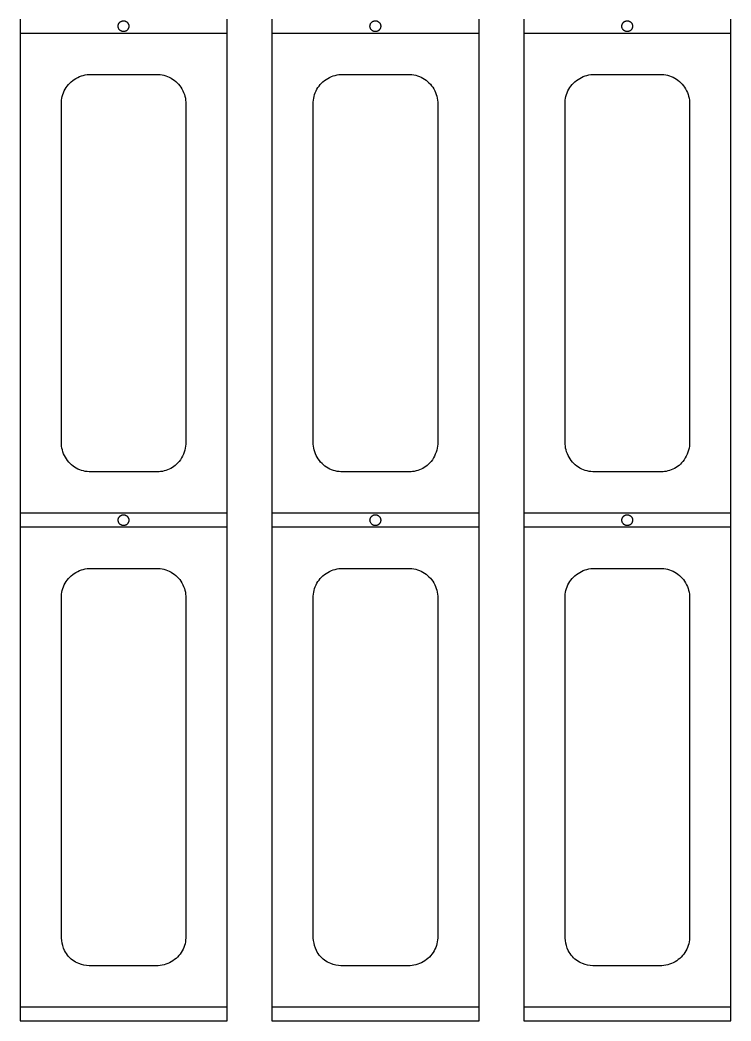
# Model space of a CAD drawing. Extents: x -75 to 75, y -42 to 42.
# Drawn here: x -28.85 to -3.12, y -41.28 to -5.06 of the extents above; entities that cross this region are included whole.
import ezdxf

# ---------------------------------------------------------------- set-up
doc = ezdxf.new("R2010")
doc.units = 0
doc.header["$MEASUREMENT"] = 0
doc.layers.get('0').update_dxf_attribs({"linetype": 'CONTINUOUS'})

msp = doc.modelspace()

# ---------------------------------------------------------------- linework, layer by layer
for p, q in [((-28.849, -5.032), (-28.849, -5.532)), ((-21.349, -5.532), (-21.349, -5.032)), ((-19.734, -5.032), (-19.734, -5.532)), ((-12.234, -5.532), (-12.234, -5.032)), ((-10.619, -5.032), (-10.619, -5.532)), ((-3.119, -5.532), (-3.119, -5.032)), ((-25.298, -5.276), (-25.297, -5.264)), ((-25.298, -5.289), (-25.298, -5.276)), ((-25.297, -5.302), (-25.298, -5.289)), ((-25.297, -5.264), (-25.295, -5.251)), ((-25.296, -5.315), (-25.297, -5.302)), ((-25.294, -5.327), (-25.296, -5.315)), ((-25.295, -5.251), (-25.292, -5.238)), ((-25.29, -5.34), (-25.294, -5.327)), ((-25.292, -5.238), (-25.289, -5.226)), ((-25.283, -5.36), (-25.29, -5.34)), ((-25.289, -5.226), (-25.285, -5.214)), ((-25.285, -5.214), (-25.279, -5.202)), ((-25.273, -5.38), (-25.283, -5.36)), ((-25.279, -5.202), (-25.274, -5.191)), ((-25.274, -5.191), (-25.267, -5.18)), ((-25.267, -5.391), (-25.273, -5.38)), ((-25.267, -5.18), (-25.26, -5.169)), ((-25.26, -5.402), (-25.267, -5.391)), ((-25.26, -5.169), (-25.252, -5.159)), ((-25.252, -5.412), (-25.26, -5.402)), ((-25.252, -5.159), (-25.243, -5.15)), ((-25.243, -5.421), (-25.252, -5.412)), ((-25.243, -5.15), (-25.234, -5.141)), ((-25.234, -5.43), (-25.243, -5.421)), ((-25.234, -5.141), (-25.224, -5.133)), ((-25.224, -5.438), (-25.234, -5.43)), ((-25.224, -5.133), (-25.214, -5.125)), ((-25.214, -5.125), (-25.203, -5.118)), ((-25.203, -5.118), (-25.192, -5.112)), ((-25.192, -5.112), (-25.18, -5.107)), ((-25.18, -5.107), (-25.168, -5.102)), ((-25.168, -5.102), (-25.156, -5.098)), ((-25.156, -5.098), (-25.144, -5.095)), ((-25.144, -5.095), (-25.131, -5.093)), ((-25.131, -5.093), (-25.118, -5.091)), ((-25.118, -5.091), (-25.106, -5.091)), ((-25.106, -5.091), (-25.093, -5.091)), ((-25.093, -5.091), (-25.08, -5.092)), ((-25.08, -5.092), (-25.067, -5.094)), ((-25.067, -5.094), (-25.055, -5.097)), ((-25.055, -5.097), (-25.043, -5.101)), ((-25.043, -5.101), (-25.031, -5.105)), ((-25.031, -5.105), (-25.019, -5.11)), ((-25.019, -5.11), (-25.008, -5.116)), ((-25.008, -5.116), (-24.997, -5.123)), ((-24.997, -5.123), (-24.986, -5.13)), ((-24.986, -5.13), (-24.976, -5.138)), ((-24.976, -5.432), (-24.986, -5.44)), ((-24.976, -5.138), (-24.967, -5.147)), ((-24.967, -5.423), (-24.976, -5.432)), ((-24.967, -5.147), (-24.958, -5.156)), ((-24.958, -5.414), (-24.967, -5.423)), ((-24.958, -5.156), (-24.95, -5.166)), ((-24.95, -5.404), (-24.958, -5.414)), ((-24.95, -5.166), (-24.942, -5.176)), ((-24.942, -5.394), (-24.95, -5.404)), ((-24.942, -5.176), (-24.936, -5.187)), ((-24.935, -5.383), (-24.942, -5.394)), ((-24.936, -5.187), (-24.93, -5.199)), ((-24.929, -5.372), (-24.935, -5.383)), ((-24.93, -5.199), (-24.924, -5.21)), ((-24.924, -5.36), (-24.929, -5.372)), ((-24.924, -5.21), (-24.92, -5.222)), ((-24.919, -5.348), (-24.924, -5.36)), ((-24.92, -5.222), (-24.916, -5.234)), ((-24.916, -5.336), (-24.919, -5.348)), ((-24.916, -5.234), (-24.913, -5.247)), ((-24.913, -5.323), (-24.916, -5.336)), ((-24.913, -5.247), (-24.911, -5.259)), ((-24.911, -5.311), (-24.913, -5.323)), ((-24.911, -5.259), (-24.91, -5.272)), ((-24.91, -5.298), (-24.911, -5.311)), ((-24.91, -5.272), (-24.909, -5.285)), ((-24.909, -5.285), (-24.91, -5.298)), ((-16.183, -5.276), (-16.182, -5.264)), ((-16.183, -5.289), (-16.183, -5.276)), ((-16.183, -5.302), (-16.183, -5.289)), ((-16.181, -5.315), (-16.183, -5.302)), ((-16.182, -5.264), (-16.18, -5.251)), ((-16.179, -5.327), (-16.181, -5.315)), ((-16.18, -5.251), (-16.177, -5.238)), ((-16.176, -5.34), (-16.179, -5.327)), ((-16.177, -5.238), (-16.174, -5.226)), ((-16.168, -5.36), (-16.176, -5.34)), ((-16.174, -5.226), (-16.17, -5.214)), ((-16.17, -5.214), (-16.165, -5.202)), ((-16.159, -5.38), (-16.168, -5.36)), ((-16.165, -5.202), (-16.159, -5.191)), ((-16.159, -5.191), (-16.152, -5.18)), ((-16.152, -5.391), (-16.159, -5.38)), ((-16.152, -5.18), (-16.145, -5.169)), ((-16.145, -5.402), (-16.152, -5.391)), ((-16.145, -5.169), (-16.137, -5.159)), ((-16.137, -5.412), (-16.145, -5.402)), ((-16.137, -5.159), (-16.128, -5.15)), ((-16.128, -5.421), (-16.137, -5.412)), ((-16.128, -5.15), (-16.119, -5.141)), ((-16.119, -5.43), (-16.128, -5.421)), ((-16.119, -5.141), (-16.109, -5.133)), ((-16.109, -5.438), (-16.119, -5.43)), ((-16.109, -5.133), (-16.099, -5.125)), ((-16.099, -5.125), (-16.088, -5.118)), ((-16.088, -5.118), (-16.077, -5.112)), ((-16.077, -5.112), (-16.065, -5.107)), ((-16.065, -5.107), (-16.054, -5.102)), ((-16.054, -5.102), (-16.041, -5.098)), ((-16.041, -5.098), (-16.029, -5.095)), ((-16.029, -5.095), (-16.016, -5.093)), ((-16.016, -5.093), (-16.004, -5.091)), ((-16.004, -5.091), (-15.991, -5.091)), ((-15.991, -5.091), (-15.978, -5.091)), ((-15.978, -5.091), (-15.965, -5.092)), ((-15.965, -5.092), (-15.953, -5.094)), ((-15.953, -5.094), (-15.94, -5.097)), ((-15.94, -5.097), (-15.928, -5.101)), ((-15.928, -5.101), (-15.916, -5.105)), ((-15.916, -5.105), (-15.904, -5.11)), ((-15.904, -5.11), (-15.893, -5.116)), ((-15.893, -5.116), (-15.882, -5.123)), ((-15.882, -5.123), (-15.871, -5.13)), ((-15.871, -5.13), (-15.861, -5.138)), ((-15.861, -5.432), (-15.871, -5.44)), ((-15.861, -5.138), (-15.852, -5.147)), ((-15.852, -5.423), (-15.861, -5.432)), ((-15.852, -5.147), (-15.843, -5.156)), ((-15.843, -5.414), (-15.852, -5.423)), ((-15.843, -5.156), (-15.835, -5.166)), ((-15.835, -5.404), (-15.843, -5.414)), ((-15.835, -5.166), (-15.828, -5.176)), ((-15.827, -5.394), (-15.835, -5.404)), ((-15.828, -5.176), (-15.821, -5.187)), ((-15.82, -5.383), (-15.827, -5.394)), ((-15.821, -5.187), (-15.815, -5.199)), ((-15.814, -5.372), (-15.82, -5.383)), ((-15.815, -5.199), (-15.809, -5.21)), ((-15.809, -5.36), (-15.814, -5.372)), ((-15.809, -5.21), (-15.805, -5.222)), ((-15.805, -5.348), (-15.809, -5.36)), ((-15.805, -5.222), (-15.801, -5.234)), ((-15.801, -5.336), (-15.805, -5.348)), ((-15.801, -5.234), (-15.798, -5.247)), ((-15.798, -5.323), (-15.801, -5.336)), ((-15.798, -5.247), (-15.796, -5.259)), ((-15.796, -5.311), (-15.798, -5.323)), ((-15.796, -5.259), (-15.795, -5.272)), ((-15.795, -5.298), (-15.796, -5.311)), ((-15.795, -5.272), (-15.794, -5.285)), ((-15.794, -5.285), (-15.795, -5.298)), ((-7.068, -5.276), (-7.067, -5.264)), ((-7.068, -5.289), (-7.068, -5.276)), ((-7.068, -5.302), (-7.068, -5.289)), ((-7.066, -5.315), (-7.068, -5.302)), ((-7.067, -5.264), (-7.065, -5.251)), ((-7.064, -5.327), (-7.066, -5.315)), ((-7.065, -5.251), (-7.063, -5.238)), ((-7.061, -5.34), (-7.064, -5.327)), ((-7.063, -5.238), (-7.059, -5.226)), ((-7.053, -5.36), (-7.061, -5.34)), ((-7.059, -5.226), (-7.055, -5.214)), ((-7.055, -5.214), (-7.05, -5.202)), ((-7.044, -5.38), (-7.053, -5.36)), ((-7.05, -5.202), (-7.044, -5.191)), ((-7.044, -5.191), (-7.037, -5.18)), ((-7.037, -5.391), (-7.044, -5.38)), ((-7.037, -5.18), (-7.03, -5.169)), ((-7.03, -5.402), (-7.037, -5.391)), ((-7.03, -5.169), (-7.022, -5.159)), ((-7.022, -5.412), (-7.03, -5.402)), ((-7.022, -5.159), (-7.013, -5.15)), ((-7.013, -5.421), (-7.022, -5.412)), ((-7.013, -5.15), (-7.004, -5.141)), ((-7.004, -5.43), (-7.013, -5.421)), ((-7.004, -5.141), (-6.994, -5.133)), ((-6.994, -5.438), (-7.004, -5.43)), ((-6.994, -5.133), (-6.984, -5.125)), ((-6.984, -5.125), (-6.973, -5.118)), ((-6.973, -5.118), (-6.962, -5.112)), ((-6.962, -5.112), (-6.951, -5.107)), ((-6.951, -5.107), (-6.939, -5.102)), ((-6.939, -5.102), (-6.926, -5.098)), ((-6.926, -5.098), (-6.914, -5.095)), ((-6.914, -5.095), (-6.901, -5.093)), ((-6.901, -5.093), (-6.889, -5.091)), ((-6.889, -5.091), (-6.876, -5.091)), ((-6.876, -5.091), (-6.863, -5.091)), ((-6.863, -5.091), (-6.85, -5.092)), ((-6.85, -5.092), (-6.838, -5.094)), ((-6.838, -5.094), (-6.825, -5.097)), ((-6.825, -5.097), (-6.813, -5.101)), ((-6.813, -5.101), (-6.801, -5.105)), ((-6.801, -5.105), (-6.789, -5.11)), ((-6.789, -5.11), (-6.778, -5.116)), ((-6.778, -5.116), (-6.767, -5.123)), ((-6.767, -5.123), (-6.757, -5.13)), ((-6.757, -5.13), (-6.747, -5.138)), ((-6.746, -5.432), (-6.756, -5.44)), ((-6.747, -5.138), (-6.737, -5.147)), ((-6.737, -5.423), (-6.746, -5.432)), ((-6.737, -5.147), (-6.728, -5.156)), ((-6.728, -5.414), (-6.737, -5.423)), ((-6.728, -5.156), (-6.72, -5.166)), ((-6.72, -5.404), (-6.728, -5.414)), ((-6.72, -5.166), (-6.713, -5.176)), ((-6.712, -5.394), (-6.72, -5.404)), ((-6.713, -5.176), (-6.706, -5.187)), ((-6.706, -5.383), (-6.712, -5.394)), ((-6.706, -5.187), (-6.7, -5.199)), ((-6.7, -5.372), (-6.706, -5.383)), ((-6.7, -5.199), (-6.694, -5.21)), ((-6.694, -5.36), (-6.7, -5.372)), ((-6.694, -5.21), (-6.69, -5.222)), ((-6.69, -5.348), (-6.694, -5.36)), ((-6.69, -5.222), (-6.686, -5.234)), ((-6.686, -5.336), (-6.69, -5.348)), ((-6.686, -5.234), (-6.683, -5.247)), ((-6.683, -5.323), (-6.686, -5.336)), ((-6.683, -5.247), (-6.681, -5.259)), ((-6.681, -5.311), (-6.683, -5.323)), ((-6.681, -5.259), (-6.68, -5.272)), ((-6.68, -5.298), (-6.681, -5.311)), ((-6.68, -5.272), (-6.679, -5.285)), ((-6.679, -5.285), (-6.68, -5.298)), ((-28.849, -5.532), (-28.849, -22.907)), ((-28.849, -5.532), (-21.349, -5.532)), ((-25.214, -5.446), (-25.224, -5.438)), ((-25.203, -5.453), (-25.214, -5.446)), ((-25.192, -5.459), (-25.203, -5.453)), ((-25.18, -5.464), (-25.192, -5.459)), ((-25.168, -5.469), (-25.18, -5.464)), ((-25.156, -5.473), (-25.168, -5.469)), ((-25.143, -5.476), (-25.156, -5.473)), ((-25.131, -5.478), (-25.143, -5.476)), ((-25.118, -5.479), (-25.131, -5.478)), ((-25.105, -5.48), (-25.118, -5.479)), ((-25.092, -5.479), (-25.105, -5.48)), ((-25.08, -5.478), (-25.092, -5.479)), ((-25.067, -5.476), (-25.08, -5.478)), ((-25.055, -5.474), (-25.067, -5.476)), ((-25.042, -5.47), (-25.055, -5.474)), ((-25.03, -5.465), (-25.042, -5.47)), ((-25.019, -5.46), (-25.03, -5.465)), ((-25.007, -5.454), (-25.019, -5.46)), ((-24.996, -5.448), (-25.007, -5.454)), ((-24.986, -5.44), (-24.996, -5.448)), ((-21.349, -22.907), (-21.349, -5.532)), ((-19.734, -5.532), (-19.734, -22.907)), ((-19.734, -5.532), (-12.234, -5.532)), ((-16.099, -5.446), (-16.109, -5.438)), ((-16.088, -5.453), (-16.099, -5.446)), ((-16.077, -5.459), (-16.088, -5.453)), ((-16.065, -5.464), (-16.077, -5.459)), ((-16.053, -5.469), (-16.065, -5.464)), ((-16.041, -5.473), (-16.053, -5.469)), ((-16.028, -5.476), (-16.041, -5.473)), ((-16.016, -5.478), (-16.028, -5.476)), ((-16.003, -5.479), (-16.016, -5.478)), ((-15.99, -5.48), (-16.003, -5.479)), ((-15.978, -5.479), (-15.99, -5.48)), ((-15.965, -5.478), (-15.978, -5.479)), ((-15.952, -5.476), (-15.965, -5.478)), ((-15.94, -5.474), (-15.952, -5.476)), ((-15.927, -5.47), (-15.94, -5.474)), ((-15.915, -5.465), (-15.927, -5.47)), ((-15.904, -5.46), (-15.915, -5.465)), ((-15.892, -5.454), (-15.904, -5.46)), ((-15.881, -5.448), (-15.892, -5.454)), ((-15.871, -5.44), (-15.881, -5.448)), ((-12.234, -22.907), (-12.234, -5.532)), ((-10.619, -5.532), (-10.619, -22.907)), ((-10.619, -5.532), (-3.119, -5.532)), ((-6.984, -5.446), (-6.994, -5.438)), ((-6.973, -5.453), (-6.984, -5.446)), ((-6.962, -5.459), (-6.973, -5.453)), ((-6.95, -5.464), (-6.962, -5.459)), ((-6.938, -5.469), (-6.95, -5.464)), ((-6.926, -5.473), (-6.938, -5.469)), ((-6.914, -5.476), (-6.926, -5.473)), ((-6.901, -5.478), (-6.914, -5.476)), ((-6.888, -5.479), (-6.901, -5.478)), ((-6.875, -5.48), (-6.888, -5.479)), ((-6.863, -5.479), (-6.875, -5.48)), ((-6.85, -5.478), (-6.863, -5.479)), ((-6.837, -5.476), (-6.85, -5.478)), ((-6.825, -5.474), (-6.837, -5.476)), ((-6.812, -5.47), (-6.825, -5.474)), ((-6.8, -5.465), (-6.812, -5.47)), ((-6.789, -5.46), (-6.8, -5.465)), ((-6.777, -5.454), (-6.789, -5.46)), ((-6.767, -5.448), (-6.777, -5.454)), ((-6.756, -5.44), (-6.767, -5.448)), ((-3.119, -22.907), (-3.119, -5.532)), ((-26.943, -7.253), (-26.885, -7.211)), ((-26.885, -7.211), (-26.824, -7.173)), ((-26.824, -7.173), (-26.761, -7.14)), ((-26.761, -7.14), (-26.696, -7.111)), ((-26.696, -7.111), (-26.629, -7.086)), ((-26.629, -7.086), (-26.56, -7.066)), ((-26.56, -7.066), (-26.491, -7.05)), ((-26.491, -7.05), (-26.42, -7.039)), ((-26.42, -7.039), (-26.349, -7.032)), ((-26.349, -7.032), (-23.849, -7.032)), ((-23.849, -7.032), (-23.779, -7.037)), ((-23.779, -7.037), (-23.71, -7.047)), ((-23.71, -7.047), (-23.642, -7.061)), ((-23.642, -7.061), (-23.575, -7.08)), ((-23.575, -7.08), (-23.51, -7.103)), ((-23.51, -7.103), (-23.446, -7.131)), ((-23.446, -7.131), (-23.384, -7.163)), ((-23.384, -7.163), (-23.325, -7.199)), ((-23.325, -7.199), (-23.268, -7.239)), ((-23.268, -7.239), (-23.214, -7.283)), ((-17.828, -7.253), (-17.77, -7.211)), ((-17.77, -7.211), (-17.709, -7.173)), ((-17.709, -7.173), (-17.646, -7.14)), ((-17.646, -7.14), (-17.581, -7.111)), ((-17.581, -7.111), (-17.514, -7.086)), ((-17.514, -7.086), (-17.445, -7.066)), ((-17.445, -7.066), (-17.376, -7.05)), ((-17.376, -7.05), (-17.305, -7.039)), ((-17.305, -7.039), (-17.234, -7.032)), ((-17.234, -7.032), (-14.734, -7.032)), ((-14.734, -7.032), (-14.665, -7.037)), ((-14.665, -7.037), (-14.596, -7.047)), ((-14.596, -7.047), (-14.527, -7.061)), ((-14.527, -7.061), (-14.46, -7.08)), ((-14.46, -7.08), (-14.395, -7.103)), ((-14.395, -7.103), (-14.331, -7.131)), ((-14.331, -7.131), (-14.269, -7.163)), ((-14.269, -7.163), (-14.21, -7.199)), ((-14.21, -7.199), (-14.153, -7.239)), ((-14.153, -7.239), (-14.099, -7.283)), ((-8.713, -7.253), (-8.655, -7.211)), ((-8.655, -7.211), (-8.594, -7.173)), ((-8.594, -7.173), (-8.531, -7.14)), ((-8.531, -7.14), (-8.466, -7.111)), ((-8.466, -7.111), (-8.399, -7.086)), ((-8.399, -7.086), (-8.331, -7.066)), ((-8.331, -7.066), (-8.261, -7.05)), ((-8.261, -7.05), (-8.19, -7.039)), ((-8.19, -7.039), (-8.119, -7.032)), ((-8.119, -7.032), (-5.619, -7.032)), ((-5.619, -7.032), (-5.55, -7.037)), ((-5.55, -7.037), (-5.481, -7.047)), ((-5.481, -7.047), (-5.413, -7.061)), ((-5.413, -7.061), (-5.346, -7.08)), ((-5.346, -7.08), (-5.28, -7.103)), ((-5.28, -7.103), (-5.216, -7.131)), ((-5.216, -7.131), (-5.154, -7.163)), ((-5.154, -7.163), (-5.095, -7.199)), ((-5.095, -7.199), (-5.038, -7.239)), ((-5.038, -7.239), (-4.984, -7.283)), ((-27.25, -7.63), (-27.218, -7.568)), ((-27.218, -7.568), (-27.182, -7.508)), ((-27.182, -7.508), (-27.142, -7.451)), ((-27.142, -7.451), (-27.098, -7.397)), ((-27.098, -7.397), (-27.051, -7.347)), ((-27.051, -7.347), (-26.998, -7.298)), ((-26.998, -7.298), (-26.943, -7.253)), ((-23.214, -7.283), (-23.163, -7.331)), ((-23.163, -7.331), (-23.114, -7.383)), ((-23.114, -7.383), (-23.069, -7.438)), ((-23.069, -7.438), (-23.027, -7.496)), ((-23.027, -7.496), (-22.99, -7.557)), ((-22.99, -7.557), (-22.956, -7.62)), ((-18.136, -7.63), (-18.104, -7.568)), ((-18.104, -7.568), (-18.067, -7.508)), ((-18.067, -7.508), (-18.027, -7.451)), ((-18.027, -7.451), (-17.983, -7.397)), ((-17.983, -7.397), (-17.936, -7.347)), ((-17.936, -7.347), (-17.884, -7.298)), ((-17.884, -7.298), (-17.828, -7.253)), ((-14.099, -7.283), (-14.048, -7.331)), ((-14.048, -7.331), (-13.999, -7.383)), ((-13.999, -7.383), (-13.954, -7.438)), ((-13.954, -7.438), (-13.912, -7.496)), ((-13.912, -7.496), (-13.875, -7.557)), ((-13.875, -7.557), (-13.841, -7.62)), ((-9.021, -7.63), (-8.989, -7.568)), ((-8.989, -7.568), (-8.952, -7.508)), ((-8.952, -7.508), (-8.912, -7.451)), ((-8.912, -7.451), (-8.868, -7.397)), ((-8.868, -7.397), (-8.821, -7.347)), ((-8.821, -7.347), (-8.769, -7.298)), ((-8.769, -7.298), (-8.713, -7.253)), ((-4.984, -7.283), (-4.933, -7.331)), ((-4.933, -7.331), (-4.884, -7.383)), ((-4.884, -7.383), (-4.839, -7.438)), ((-4.839, -7.438), (-4.798, -7.496)), ((-4.798, -7.496), (-4.76, -7.557)), ((-4.76, -7.557), (-4.727, -7.62)), ((-27.349, -8.032), (-27.344, -7.963)), ((-27.344, -7.963), (-27.335, -7.894)), ((-27.335, -7.894), (-27.32, -7.826)), ((-27.32, -7.826), (-27.302, -7.759)), ((-27.302, -7.759), (-27.278, -7.693)), ((-27.278, -7.693), (-27.25, -7.63)), ((-22.956, -7.62), (-22.927, -7.685)), ((-22.927, -7.685), (-22.902, -7.753)), ((-22.902, -7.753), (-22.882, -7.821)), ((-22.882, -7.821), (-22.866, -7.891)), ((-22.866, -7.891), (-22.855, -7.961)), ((-22.855, -7.961), (-22.849, -8.032)), ((-18.234, -8.032), (-18.229, -7.963)), ((-18.229, -7.963), (-18.22, -7.894)), ((-18.22, -7.894), (-18.205, -7.826)), ((-18.205, -7.826), (-18.187, -7.759)), ((-18.187, -7.759), (-18.163, -7.693)), ((-18.163, -7.693), (-18.136, -7.63)), ((-13.841, -7.62), (-13.812, -7.685)), ((-13.812, -7.685), (-13.787, -7.753)), ((-13.787, -7.753), (-13.767, -7.821)), ((-13.767, -7.821), (-13.751, -7.891)), ((-13.751, -7.891), (-13.74, -7.961)), ((-13.74, -7.961), (-13.734, -8.032)), ((-9.119, -8.032), (-9.114, -7.963)), ((-9.114, -7.963), (-9.105, -7.894)), ((-9.105, -7.894), (-9.091, -7.826)), ((-9.091, -7.826), (-9.072, -7.759)), ((-9.072, -7.759), (-9.048, -7.693)), ((-9.048, -7.693), (-9.021, -7.63)), ((-4.727, -7.62), (-4.697, -7.685)), ((-4.697, -7.685), (-4.673, -7.753)), ((-4.673, -7.753), (-4.652, -7.821)), ((-4.652, -7.821), (-4.637, -7.891)), ((-4.637, -7.891), (-4.625, -7.961)), ((-4.625, -7.961), (-4.619, -8.032)), ((-27.349, -20.407), (-27.349, -8.032)), ((-22.849, -8.032), (-22.849, -20.407)), ((-18.234, -20.407), (-18.234, -8.032)), ((-13.734, -8.032), (-13.734, -20.407)), ((-9.119, -20.407), (-9.119, -8.032)), ((-4.619, -8.032), (-4.619, -20.407)), ((-27.342, -20.479), (-27.349, -20.407)), ((-27.331, -20.549), (-27.342, -20.479)), ((-27.316, -20.619), (-27.331, -20.549)), ((-27.295, -20.687), (-27.316, -20.619)), ((-22.885, -20.631), (-22.907, -20.703)), ((-22.868, -20.557), (-22.885, -20.631)), ((-22.856, -20.483), (-22.868, -20.557)), ((-22.849, -20.407), (-22.856, -20.483)), ((-18.228, -20.479), (-18.234, -20.407)), ((-18.216, -20.549), (-18.228, -20.479)), ((-18.201, -20.619), (-18.216, -20.549)), ((-18.18, -20.687), (-18.201, -20.619)), ((-13.77, -20.631), (-13.792, -20.703)), ((-13.753, -20.557), (-13.77, -20.631)), ((-13.741, -20.483), (-13.753, -20.557)), ((-13.734, -20.407), (-13.741, -20.483)), ((-9.113, -20.479), (-9.119, -20.407)), ((-9.102, -20.549), (-9.113, -20.479)), ((-9.086, -20.619), (-9.102, -20.549)), ((-9.066, -20.687), (-9.086, -20.619)), ((-4.655, -20.631), (-4.677, -20.703)), ((-4.638, -20.557), (-4.655, -20.631)), ((-4.626, -20.483), (-4.638, -20.557)), ((-4.619, -20.407), (-4.626, -20.483)), ((-27.27, -20.754), (-27.295, -20.687)), ((-27.241, -20.82), (-27.27, -20.754)), ((-27.208, -20.883), (-27.241, -20.82)), ((-27.17, -20.944), (-27.208, -20.883)), ((-27.129, -21.002), (-27.17, -20.944)), ((-27.084, -21.057), (-27.129, -21.002)), ((-23.042, -20.971), (-23.087, -21.032)), ((-23.002, -20.908), (-23.042, -20.971)), ((-22.965, -20.842), (-23.002, -20.908)), ((-22.934, -20.773), (-22.965, -20.842)), ((-22.907, -20.703), (-22.934, -20.773)), ((-18.156, -20.754), (-18.18, -20.687)), ((-18.126, -20.82), (-18.156, -20.754)), ((-18.093, -20.883), (-18.126, -20.82)), ((-18.055, -20.944), (-18.093, -20.883)), ((-18.014, -21.002), (-18.055, -20.944)), ((-17.969, -21.057), (-18.014, -21.002)), ((-13.927, -20.971), (-13.972, -21.032)), ((-13.887, -20.908), (-13.927, -20.971)), ((-13.85, -20.842), (-13.887, -20.908)), ((-13.819, -20.773), (-13.85, -20.842)), ((-13.792, -20.703), (-13.819, -20.773)), ((-9.041, -20.754), (-9.066, -20.687)), ((-9.012, -20.82), (-9.041, -20.754)), ((-8.978, -20.883), (-9.012, -20.82)), ((-8.941, -20.944), (-8.978, -20.883)), ((-8.899, -21.002), (-8.941, -20.944)), ((-8.854, -21.057), (-8.899, -21.002)), ((-4.813, -20.971), (-4.858, -21.032)), ((-4.772, -20.908), (-4.813, -20.971)), ((-4.736, -20.842), (-4.772, -20.908)), ((-4.704, -20.773), (-4.736, -20.842)), ((-4.677, -20.703), (-4.704, -20.773)), ((-27.035, -21.109), (-27.084, -21.057)), ((-26.984, -21.157), (-27.035, -21.109)), ((-26.93, -21.201), (-26.984, -21.157)), ((-26.873, -21.241), (-26.93, -21.201)), ((-26.814, -21.277), (-26.873, -21.241)), ((-26.752, -21.309), (-26.814, -21.277)), ((-26.688, -21.337), (-26.752, -21.309)), ((-26.622, -21.36), (-26.688, -21.337)), ((-26.555, -21.379), (-26.622, -21.36)), ((-23.57, -21.363), (-23.633, -21.38)), ((-23.509, -21.342), (-23.57, -21.363)), ((-23.449, -21.317), (-23.509, -21.342)), ((-23.391, -21.288), (-23.449, -21.317)), ((-23.335, -21.255), (-23.391, -21.288)), ((-23.281, -21.218), (-23.335, -21.255)), ((-23.23, -21.179), (-23.281, -21.218)), ((-23.182, -21.135), (-23.23, -21.179)), ((-23.136, -21.089), (-23.182, -21.135)), ((-23.087, -21.032), (-23.136, -21.089)), ((-17.92, -21.109), (-17.969, -21.057)), ((-17.869, -21.157), (-17.92, -21.109)), ((-17.815, -21.201), (-17.869, -21.157)), ((-17.758, -21.241), (-17.815, -21.201)), ((-17.699, -21.277), (-17.758, -21.241)), ((-17.637, -21.309), (-17.699, -21.277)), ((-17.573, -21.337), (-17.637, -21.309)), ((-17.507, -21.36), (-17.573, -21.337)), ((-17.44, -21.379), (-17.507, -21.36)), ((-14.455, -21.363), (-14.518, -21.38)), ((-14.394, -21.342), (-14.455, -21.363)), ((-14.334, -21.317), (-14.394, -21.342)), ((-14.276, -21.288), (-14.334, -21.317)), ((-14.22, -21.255), (-14.276, -21.288)), ((-14.166, -21.218), (-14.22, -21.255)), ((-14.115, -21.179), (-14.166, -21.218)), ((-14.067, -21.135), (-14.115, -21.179)), ((-14.022, -21.089), (-14.067, -21.135)), ((-13.972, -21.032), (-14.022, -21.089)), ((-8.805, -21.109), (-8.854, -21.057)), ((-8.754, -21.157), (-8.805, -21.109)), ((-8.7, -21.201), (-8.754, -21.157)), ((-8.643, -21.241), (-8.7, -21.201)), ((-8.584, -21.277), (-8.643, -21.241)), ((-8.522, -21.309), (-8.584, -21.277)), ((-8.458, -21.337), (-8.522, -21.309)), ((-8.393, -21.36), (-8.458, -21.337)), ((-8.326, -21.379), (-8.393, -21.36)), ((-5.34, -21.363), (-5.403, -21.38)), ((-5.279, -21.342), (-5.34, -21.363)), ((-5.219, -21.317), (-5.279, -21.342)), ((-5.161, -21.288), (-5.219, -21.317)), ((-5.105, -21.255), (-5.161, -21.288)), ((-5.052, -21.218), (-5.105, -21.255)), ((-5, -21.179), (-5.052, -21.218)), ((-4.952, -21.135), (-5, -21.179)), ((-4.907, -21.089), (-4.952, -21.135)), ((-4.858, -21.032), (-4.907, -21.089)), ((-26.487, -21.393), (-26.555, -21.379)), ((-26.418, -21.403), (-26.487, -21.393)), ((-26.349, -21.407), (-26.418, -21.403)), ((-23.849, -21.407), (-26.349, -21.407)), ((-23.808, -21.405), (-23.849, -21.407)), ((-23.76, -21.401), (-23.808, -21.405)), ((-23.696, -21.393), (-23.76, -21.401)), ((-23.633, -21.38), (-23.696, -21.393)), ((-17.372, -21.393), (-17.44, -21.379)), ((-17.303, -21.403), (-17.372, -21.393)), ((-17.234, -21.407), (-17.303, -21.403)), ((-14.734, -21.407), (-17.234, -21.407)), ((-14.693, -21.405), (-14.734, -21.407)), ((-14.646, -21.401), (-14.693, -21.405)), ((-14.581, -21.393), (-14.646, -21.401)), ((-14.518, -21.38), (-14.581, -21.393)), ((-8.257, -21.393), (-8.326, -21.379)), ((-8.188, -21.403), (-8.257, -21.393)), ((-8.119, -21.407), (-8.188, -21.403)), ((-5.619, -21.407), (-8.119, -21.407)), ((-5.578, -21.405), (-5.619, -21.407)), ((-5.531, -21.401), (-5.578, -21.405)), ((-5.466, -21.393), (-5.531, -21.401)), ((-5.403, -21.38), (-5.466, -21.393)), ((-21.349, -22.907), (-28.849, -22.907)), ((-28.849, -22.907), (-28.849, -23.407)), ((-25.298, -23.163), (-25.297, -23.151)), ((-25.297, -23.176), (-25.298, -23.163)), ((-25.297, -23.151), (-25.296, -23.138)), ((-25.296, -23.189), (-25.297, -23.176)), ((-25.296, -23.138), (-25.294, -23.125)), ((-25.294, -23.125), (-25.292, -23.113)), ((-25.292, -23.113), (-25.288, -23.1)), ((-25.288, -23.1), (-25.284, -23.088)), ((-25.284, -23.088), (-25.279, -23.077)), ((-25.279, -23.077), (-25.273, -23.065)), ((-25.273, -23.065), (-25.266, -23.054)), ((-25.266, -23.054), (-25.259, -23.044)), ((-25.259, -23.044), (-25.251, -23.034)), ((-25.251, -23.034), (-25.242, -23.025)), ((-25.242, -23.025), (-25.233, -23.016)), ((-25.233, -23.016), (-25.223, -23.008)), ((-25.223, -23.008), (-25.213, -23)), ((-25.213, -23), (-25.202, -22.993)), ((-25.202, -22.993), (-25.19, -22.987)), ((-25.19, -22.987), (-25.179, -22.982)), ((-25.179, -22.982), (-25.167, -22.977)), ((-25.167, -22.977), (-25.155, -22.973)), ((-25.155, -22.973), (-25.142, -22.97)), ((-25.142, -22.97), (-25.13, -22.968)), ((-25.13, -22.968), (-25.117, -22.967)), ((-25.117, -22.967), (-25.104, -22.966)), ((-25.104, -22.966), (-25.091, -22.967)), ((-25.091, -22.967), (-25.079, -22.968)), ((-25.079, -22.968), (-25.066, -22.97)), ((-25.066, -22.97), (-25.053, -22.973)), ((-25.053, -22.973), (-25.041, -22.977)), ((-25.041, -22.977), (-25.029, -22.981)), ((-25.029, -22.981), (-25.018, -22.986)), ((-25.018, -22.986), (-25.006, -22.992)), ((-25.006, -22.992), (-24.995, -22.999)), ((-24.995, -22.999), (-24.985, -23.007)), ((-24.985, -23.007), (-24.975, -23.015)), ((-24.975, -23.015), (-24.966, -23.023)), ((-24.966, -23.023), (-24.957, -23.033)), ((-24.957, -23.033), (-24.949, -23.043)), ((-24.949, -23.043), (-24.941, -23.053)), ((-24.941, -23.053), (-24.935, -23.064)), ((-24.935, -23.064), (-24.929, -23.075)), ((-24.929, -23.075), (-24.923, -23.087)), ((-24.923, -23.087), (-24.919, -23.099)), ((-24.919, -23.099), (-24.915, -23.111)), ((-24.915, -23.111), (-24.912, -23.124)), ((-24.912, -23.124), (-24.91, -23.136)), ((-24.909, -23.175), (-24.911, -23.187)), ((-24.91, -23.136), (-24.909, -23.149)), ((-24.909, -23.149), (-24.909, -23.162)), ((-24.909, -23.162), (-24.909, -23.175)), ((-21.349, -23.407), (-21.349, -22.907)), ((-19.734, -22.907), (-19.734, -23.407)), ((-12.234, -22.907), (-19.734, -22.907)), ((-16.183, -23.151), (-16.181, -23.138)), ((-16.183, -23.163), (-16.183, -23.151)), ((-16.182, -23.176), (-16.183, -23.163)), ((-16.181, -23.189), (-16.182, -23.176)), ((-16.181, -23.138), (-16.18, -23.125)), ((-16.18, -23.125), (-16.177, -23.113)), ((-16.177, -23.113), (-16.173, -23.1)), ((-16.173, -23.1), (-16.169, -23.088)), ((-16.169, -23.088), (-16.164, -23.077)), ((-16.164, -23.077), (-16.158, -23.065)), ((-16.158, -23.065), (-16.151, -23.054)), ((-16.151, -23.054), (-16.144, -23.044)), ((-16.144, -23.044), (-16.136, -23.034)), ((-16.136, -23.034), (-16.127, -23.025)), ((-16.127, -23.025), (-16.118, -23.016)), ((-16.118, -23.016), (-16.108, -23.008)), ((-16.108, -23.008), (-16.098, -23)), ((-16.098, -23), (-16.087, -22.993)), ((-16.087, -22.993), (-16.076, -22.987)), ((-16.076, -22.987), (-16.064, -22.982)), ((-16.064, -22.982), (-16.052, -22.977)), ((-16.052, -22.977), (-16.04, -22.973)), ((-16.04, -22.973), (-16.027, -22.97)), ((-16.027, -22.97), (-16.015, -22.968)), ((-16.015, -22.968), (-16.002, -22.967)), ((-16.002, -22.967), (-15.989, -22.966)), ((-15.989, -22.966), (-15.976, -22.967)), ((-15.976, -22.967), (-15.964, -22.968)), ((-15.964, -22.968), (-15.951, -22.97)), ((-15.951, -22.97), (-15.939, -22.973)), ((-15.939, -22.973), (-15.926, -22.977)), ((-15.926, -22.977), (-15.914, -22.981)), ((-15.914, -22.981), (-15.903, -22.986)), ((-15.903, -22.986), (-15.891, -22.992)), ((-15.891, -22.992), (-15.881, -22.999)), ((-15.881, -22.999), (-15.87, -23.007)), ((-15.87, -23.007), (-15.86, -23.015)), ((-15.86, -23.015), (-15.851, -23.023)), ((-15.851, -23.023), (-15.842, -23.033)), ((-15.842, -23.033), (-15.834, -23.043)), ((-15.834, -23.043), (-15.827, -23.053)), ((-15.827, -23.053), (-15.82, -23.064)), ((-15.82, -23.064), (-15.814, -23.075)), ((-15.814, -23.075), (-15.809, -23.087)), ((-15.809, -23.087), (-15.804, -23.099)), ((-15.804, -23.099), (-15.8, -23.111)), ((-15.8, -23.111), (-15.797, -23.124)), ((-15.797, -23.124), (-15.795, -23.136)), ((-15.794, -23.175), (-15.796, -23.187)), ((-15.795, -23.136), (-15.794, -23.149)), ((-15.794, -23.149), (-15.794, -23.162)), ((-15.794, -23.162), (-15.794, -23.175)), ((-12.234, -23.407), (-12.234, -22.907)), ((-3.119, -22.907), (-10.619, -22.907)), ((-10.619, -22.907), (-10.619, -23.407)), ((-7.068, -23.151), (-7.067, -23.138)), ((-7.068, -23.163), (-7.068, -23.151)), ((-7.067, -23.176), (-7.068, -23.163)), ((-7.067, -23.138), (-7.065, -23.125)), ((-7.066, -23.189), (-7.067, -23.176)), ((-7.065, -23.125), (-7.062, -23.113)), ((-7.062, -23.113), (-7.058, -23.1)), ((-7.058, -23.1), (-7.054, -23.088)), ((-7.054, -23.088), (-7.049, -23.077)), ((-7.049, -23.077), (-7.043, -23.065)), ((-7.043, -23.065), (-7.036, -23.054)), ((-7.036, -23.054), (-7.029, -23.044)), ((-7.029, -23.044), (-7.021, -23.034)), ((-7.021, -23.034), (-7.012, -23.025)), ((-7.012, -23.025), (-7.003, -23.016)), ((-7.003, -23.016), (-6.993, -23.008)), ((-6.993, -23.008), (-6.983, -23)), ((-6.983, -23), (-6.972, -22.993)), ((-6.972, -22.993), (-6.961, -22.987)), ((-6.961, -22.987), (-6.949, -22.982)), ((-6.949, -22.982), (-6.937, -22.977)), ((-6.937, -22.977), (-6.925, -22.973)), ((-6.925, -22.973), (-6.912, -22.97)), ((-6.912, -22.97), (-6.9, -22.968)), ((-6.9, -22.968), (-6.887, -22.967)), ((-6.887, -22.967), (-6.874, -22.966)), ((-6.874, -22.966), (-6.862, -22.967)), ((-6.862, -22.967), (-6.849, -22.968)), ((-6.849, -22.968), (-6.836, -22.97)), ((-6.836, -22.97), (-6.824, -22.973)), ((-6.824, -22.973), (-6.811, -22.977)), ((-6.811, -22.977), (-6.799, -22.981)), ((-6.799, -22.981), (-6.788, -22.986)), ((-6.788, -22.986), (-6.777, -22.992)), ((-6.777, -22.992), (-6.766, -22.999)), ((-6.766, -22.999), (-6.755, -23.007)), ((-6.755, -23.007), (-6.745, -23.015)), ((-6.745, -23.015), (-6.736, -23.023)), ((-6.736, -23.023), (-6.727, -23.033)), ((-6.727, -23.033), (-6.719, -23.043)), ((-6.719, -23.043), (-6.712, -23.053)), ((-6.712, -23.053), (-6.705, -23.064)), ((-6.705, -23.064), (-6.699, -23.075)), ((-6.699, -23.075), (-6.694, -23.087)), ((-6.694, -23.087), (-6.689, -23.099)), ((-6.689, -23.099), (-6.685, -23.111)), ((-6.685, -23.111), (-6.683, -23.124)), ((-6.683, -23.124), (-6.681, -23.136)), ((-6.681, -23.136), (-6.679, -23.149)), ((-6.679, -23.175), (-6.681, -23.187)), ((-6.679, -23.149), (-6.679, -23.162)), ((-6.679, -23.162), (-6.679, -23.175)), ((-3.119, -23.407), (-3.119, -22.907)), ((-28.849, -23.407), (-21.349, -23.407)), ((-28.849, -23.407), (-28.849, -40.782)), ((-25.293, -23.202), (-25.296, -23.189)), ((-25.29, -23.214), (-25.293, -23.202)), ((-25.286, -23.226), (-25.29, -23.214)), ((-25.282, -23.238), (-25.286, -23.226)), ((-25.272, -23.258), (-25.282, -23.238)), ((-25.26, -23.276), (-25.272, -23.258)), ((-25.252, -23.286), (-25.26, -23.276)), ((-25.243, -23.296), (-25.252, -23.286)), ((-25.234, -23.305), (-25.243, -23.296)), ((-25.224, -23.313), (-25.234, -23.305)), ((-25.214, -23.321), (-25.224, -23.313)), ((-25.203, -23.328), (-25.214, -23.321)), ((-25.192, -23.334), (-25.203, -23.328)), ((-25.181, -23.339), (-25.192, -23.334)), ((-25.169, -23.344), (-25.181, -23.339)), ((-25.157, -23.348), (-25.169, -23.344)), ((-25.144, -23.351), (-25.157, -23.348)), ((-25.132, -23.353), (-25.144, -23.351)), ((-25.119, -23.355), (-25.132, -23.353)), ((-25.106, -23.355), (-25.119, -23.355)), ((-25.093, -23.355), (-25.106, -23.355)), ((-25.08, -23.354), (-25.093, -23.355)), ((-25.068, -23.352), (-25.08, -23.354)), ((-25.055, -23.349), (-25.068, -23.352)), ((-25.043, -23.346), (-25.055, -23.349)), ((-25.031, -23.341), (-25.043, -23.346)), ((-25.019, -23.336), (-25.031, -23.341)), ((-25.008, -23.33), (-25.019, -23.336)), ((-24.997, -23.324), (-25.008, -23.33)), ((-24.986, -23.316), (-24.997, -23.324)), ((-24.976, -23.308), (-24.986, -23.316)), ((-24.967, -23.3), (-24.976, -23.308)), ((-24.958, -23.29), (-24.967, -23.3)), ((-24.95, -23.281), (-24.958, -23.29)), ((-24.942, -23.27), (-24.95, -23.281)), ((-24.936, -23.259), (-24.942, -23.27)), ((-24.929, -23.248), (-24.936, -23.259)), ((-24.924, -23.237), (-24.929, -23.248)), ((-24.919, -23.225), (-24.924, -23.237)), ((-24.916, -23.212), (-24.919, -23.225)), ((-24.913, -23.2), (-24.916, -23.212)), ((-24.911, -23.187), (-24.913, -23.2)), ((-21.349, -40.782), (-21.349, -23.407)), ((-19.734, -23.407), (-19.734, -40.782)), ((-19.734, -23.407), (-12.234, -23.407)), ((-16.179, -23.202), (-16.181, -23.189)), ((-16.175, -23.214), (-16.179, -23.202)), ((-16.172, -23.226), (-16.175, -23.214)), ((-16.167, -23.238), (-16.172, -23.226)), ((-16.157, -23.258), (-16.167, -23.238)), ((-16.145, -23.276), (-16.157, -23.258)), ((-16.137, -23.286), (-16.145, -23.276)), ((-16.128, -23.296), (-16.137, -23.286)), ((-16.119, -23.305), (-16.128, -23.296)), ((-16.11, -23.313), (-16.119, -23.305)), ((-16.099, -23.321), (-16.11, -23.313)), ((-16.089, -23.328), (-16.099, -23.321)), ((-16.077, -23.334), (-16.089, -23.328)), ((-16.066, -23.339), (-16.077, -23.334)), ((-16.054, -23.344), (-16.066, -23.339)), ((-16.042, -23.348), (-16.054, -23.344)), ((-16.029, -23.351), (-16.042, -23.348)), ((-16.017, -23.353), (-16.029, -23.351)), ((-16.004, -23.355), (-16.017, -23.353)), ((-15.991, -23.355), (-16.004, -23.355)), ((-15.978, -23.355), (-15.991, -23.355)), ((-15.966, -23.354), (-15.978, -23.355)), ((-15.953, -23.352), (-15.966, -23.354)), ((-15.94, -23.349), (-15.953, -23.352)), ((-15.928, -23.346), (-15.94, -23.349)), ((-15.916, -23.341), (-15.928, -23.346)), ((-15.904, -23.336), (-15.916, -23.341)), ((-15.893, -23.33), (-15.904, -23.336)), ((-15.882, -23.324), (-15.893, -23.33)), ((-15.872, -23.316), (-15.882, -23.324)), ((-15.862, -23.308), (-15.872, -23.316)), ((-15.852, -23.3), (-15.862, -23.308)), ((-15.843, -23.29), (-15.852, -23.3)), ((-15.835, -23.281), (-15.843, -23.29)), ((-15.828, -23.27), (-15.835, -23.281)), ((-15.821, -23.259), (-15.828, -23.27)), ((-15.815, -23.248), (-15.821, -23.259)), ((-15.809, -23.237), (-15.815, -23.248)), ((-15.805, -23.225), (-15.809, -23.237)), ((-15.801, -23.212), (-15.805, -23.225)), ((-15.798, -23.2), (-15.801, -23.212)), ((-15.796, -23.187), (-15.798, -23.2)), ((-12.234, -40.782), (-12.234, -23.407)), ((-10.619, -23.407), (-10.619, -40.782)), ((-10.619, -23.407), (-3.119, -23.407)), ((-7.064, -23.202), (-7.066, -23.189)), ((-7.061, -23.214), (-7.064, -23.202)), ((-7.057, -23.226), (-7.061, -23.214)), ((-7.052, -23.238), (-7.057, -23.226)), ((-7.042, -23.258), (-7.052, -23.238)), ((-7.03, -23.276), (-7.042, -23.258)), ((-7.022, -23.286), (-7.03, -23.276)), ((-7.014, -23.296), (-7.022, -23.286)), ((-7.004, -23.305), (-7.014, -23.296)), ((-6.995, -23.313), (-7.004, -23.305)), ((-6.984, -23.321), (-6.995, -23.313)), ((-6.974, -23.328), (-6.984, -23.321)), ((-6.962, -23.334), (-6.974, -23.328)), ((-6.951, -23.339), (-6.962, -23.334)), ((-6.939, -23.344), (-6.951, -23.339)), ((-6.927, -23.348), (-6.939, -23.344)), ((-6.914, -23.351), (-6.927, -23.348)), ((-6.902, -23.353), (-6.914, -23.351)), ((-6.889, -23.355), (-6.902, -23.353)), ((-6.876, -23.355), (-6.889, -23.355)), ((-6.863, -23.355), (-6.876, -23.355)), ((-6.851, -23.354), (-6.863, -23.355)), ((-6.838, -23.352), (-6.851, -23.354)), ((-6.826, -23.349), (-6.838, -23.352)), ((-6.813, -23.346), (-6.826, -23.349)), ((-6.801, -23.341), (-6.813, -23.346)), ((-6.789, -23.336), (-6.801, -23.341)), ((-6.778, -23.33), (-6.789, -23.336)), ((-6.767, -23.324), (-6.778, -23.33)), ((-6.757, -23.316), (-6.767, -23.324)), ((-6.747, -23.308), (-6.757, -23.316)), ((-6.737, -23.3), (-6.747, -23.308)), ((-6.728, -23.29), (-6.737, -23.3)), ((-6.72, -23.281), (-6.728, -23.29)), ((-6.713, -23.27), (-6.72, -23.281)), ((-6.706, -23.259), (-6.713, -23.27)), ((-6.7, -23.248), (-6.706, -23.259)), ((-6.694, -23.237), (-6.7, -23.248)), ((-6.69, -23.225), (-6.694, -23.237)), ((-6.686, -23.212), (-6.69, -23.225)), ((-6.683, -23.2), (-6.686, -23.212)), ((-6.681, -23.187), (-6.683, -23.2)), ((-3.119, -40.782), (-3.119, -23.407)), ((-26.761, -25.015), (-26.696, -24.986)), ((-26.696, -24.986), (-26.629, -24.961)), ((-26.629, -24.961), (-26.56, -24.941)), ((-26.56, -24.941), (-26.491, -24.925)), ((-26.491, -24.925), (-26.42, -24.914)), ((-26.42, -24.914), (-26.349, -24.907)), ((-26.349, -24.907), (-23.849, -24.907)), ((-23.849, -24.907), (-23.779, -24.912)), ((-23.779, -24.912), (-23.71, -24.922)), ((-23.71, -24.922), (-23.642, -24.936)), ((-23.642, -24.936), (-23.575, -24.955)), ((-23.575, -24.955), (-23.51, -24.978)), ((-23.51, -24.978), (-23.446, -25.006)), ((-17.646, -25.015), (-17.581, -24.986)), ((-17.581, -24.986), (-17.514, -24.961)), ((-17.514, -24.961), (-17.445, -24.941)), ((-17.445, -24.941), (-17.376, -24.925)), ((-17.376, -24.925), (-17.305, -24.914)), ((-17.305, -24.914), (-17.234, -24.907)), ((-17.234, -24.907), (-14.734, -24.907)), ((-14.734, -24.907), (-14.665, -24.912)), ((-14.665, -24.912), (-14.596, -24.922)), ((-14.596, -24.922), (-14.527, -24.936)), ((-14.527, -24.936), (-14.46, -24.955)), ((-14.46, -24.955), (-14.395, -24.978)), ((-14.395, -24.978), (-14.331, -25.006)), ((-8.531, -25.015), (-8.466, -24.986)), ((-8.466, -24.986), (-8.399, -24.961)), ((-8.399, -24.961), (-8.331, -24.941)), ((-8.331, -24.941), (-8.261, -24.925)), ((-8.261, -24.925), (-8.19, -24.914)), ((-8.19, -24.914), (-8.119, -24.907)), ((-8.119, -24.907), (-5.619, -24.907)), ((-5.619, -24.907), (-5.55, -24.912)), ((-5.55, -24.912), (-5.481, -24.922)), ((-5.481, -24.922), (-5.413, -24.936)), ((-5.413, -24.936), (-5.346, -24.955)), ((-5.346, -24.955), (-5.28, -24.978)), ((-5.28, -24.978), (-5.216, -25.006)), ((-27.182, -25.383), (-27.142, -25.326)), ((-27.142, -25.326), (-27.098, -25.272)), ((-27.098, -25.272), (-27.051, -25.222)), ((-27.051, -25.222), (-26.998, -25.173)), ((-26.998, -25.173), (-26.943, -25.128)), ((-26.943, -25.128), (-26.885, -25.086)), ((-26.885, -25.086), (-26.824, -25.048)), ((-26.824, -25.048), (-26.761, -25.015)), ((-23.446, -25.006), (-23.384, -25.038)), ((-23.384, -25.038), (-23.325, -25.074)), ((-23.325, -25.074), (-23.268, -25.114)), ((-23.268, -25.114), (-23.214, -25.158)), ((-23.214, -25.158), (-23.163, -25.206)), ((-23.163, -25.206), (-23.114, -25.258)), ((-23.114, -25.258), (-23.069, -25.313)), ((-23.069, -25.313), (-23.027, -25.371)), ((-18.067, -25.383), (-18.027, -25.326)), ((-18.027, -25.326), (-17.983, -25.272)), ((-17.983, -25.272), (-17.936, -25.222)), ((-17.936, -25.222), (-17.884, -25.173)), ((-17.884, -25.173), (-17.828, -25.128)), ((-17.828, -25.128), (-17.77, -25.086)), ((-17.77, -25.086), (-17.709, -25.048)), ((-17.709, -25.048), (-17.646, -25.015)), ((-14.331, -25.006), (-14.269, -25.038)), ((-14.269, -25.038), (-14.21, -25.074)), ((-14.21, -25.074), (-14.153, -25.114)), ((-14.153, -25.114), (-14.099, -25.158)), ((-14.099, -25.158), (-14.048, -25.206)), ((-14.048, -25.206), (-13.999, -25.258)), ((-13.999, -25.258), (-13.954, -25.313)), ((-13.954, -25.313), (-13.912, -25.371)), ((-8.952, -25.383), (-8.912, -25.326)), ((-8.912, -25.326), (-8.868, -25.272)), ((-8.868, -25.272), (-8.821, -25.222)), ((-8.821, -25.222), (-8.769, -25.173)), ((-8.769, -25.173), (-8.713, -25.128)), ((-8.713, -25.128), (-8.655, -25.086)), ((-8.655, -25.086), (-8.594, -25.048)), ((-8.594, -25.048), (-8.531, -25.015)), ((-5.216, -25.006), (-5.154, -25.038)), ((-5.154, -25.038), (-5.095, -25.074)), ((-5.095, -25.074), (-5.038, -25.114)), ((-5.038, -25.114), (-4.984, -25.158)), ((-4.984, -25.158), (-4.933, -25.206)), ((-4.933, -25.206), (-4.884, -25.258)), ((-4.884, -25.258), (-4.839, -25.313)), ((-4.839, -25.313), (-4.798, -25.371)), ((-27.335, -25.769), (-27.32, -25.701)), ((-27.32, -25.701), (-27.302, -25.634)), ((-27.302, -25.634), (-27.278, -25.568)), ((-27.278, -25.568), (-27.25, -25.505)), ((-27.25, -25.505), (-27.218, -25.443)), ((-27.218, -25.443), (-27.182, -25.383)), ((-23.027, -25.371), (-22.99, -25.432)), ((-22.99, -25.432), (-22.956, -25.495)), ((-22.956, -25.495), (-22.927, -25.56)), ((-22.927, -25.56), (-22.902, -25.628)), ((-22.902, -25.628), (-22.882, -25.696)), ((-22.882, -25.696), (-22.866, -25.766)), ((-18.22, -25.769), (-18.205, -25.701)), ((-18.205, -25.701), (-18.187, -25.634)), ((-18.187, -25.634), (-18.163, -25.568)), ((-18.163, -25.568), (-18.136, -25.505)), ((-18.136, -25.505), (-18.104, -25.443)), ((-18.104, -25.443), (-18.067, -25.383)), ((-13.912, -25.371), (-13.875, -25.432)), ((-13.875, -25.432), (-13.841, -25.495)), ((-13.841, -25.495), (-13.812, -25.56)), ((-13.812, -25.56), (-13.787, -25.628)), ((-13.787, -25.628), (-13.767, -25.696)), ((-13.767, -25.696), (-13.751, -25.766)), ((-9.105, -25.769), (-9.091, -25.701)), ((-9.091, -25.701), (-9.072, -25.634)), ((-9.072, -25.634), (-9.048, -25.568)), ((-9.048, -25.568), (-9.021, -25.505)), ((-9.021, -25.505), (-8.989, -25.443)), ((-8.989, -25.443), (-8.952, -25.383)), ((-4.798, -25.371), (-4.76, -25.432)), ((-4.76, -25.432), (-4.727, -25.495)), ((-4.727, -25.495), (-4.697, -25.56)), ((-4.697, -25.56), (-4.673, -25.628)), ((-4.673, -25.628), (-4.652, -25.696)), ((-4.652, -25.696), (-4.637, -25.766)), ((-27.349, -25.907), (-27.344, -25.838)), ((-27.349, -38.282), (-27.349, -25.907)), ((-27.344, -25.838), (-27.335, -25.769)), ((-22.866, -25.766), (-22.855, -25.836)), ((-22.855, -25.836), (-22.849, -25.907)), ((-22.849, -25.907), (-22.849, -38.282)), ((-18.234, -25.907), (-18.229, -25.838)), ((-18.234, -38.282), (-18.234, -25.907)), ((-18.229, -25.838), (-18.22, -25.769)), ((-13.751, -25.766), (-13.74, -25.836)), ((-13.74, -25.836), (-13.734, -25.907)), ((-13.734, -25.907), (-13.734, -38.282)), ((-9.119, -25.907), (-9.114, -25.838)), ((-9.119, -38.282), (-9.119, -25.907)), ((-9.114, -25.838), (-9.105, -25.769)), ((-4.637, -25.766), (-4.625, -25.836)), ((-4.625, -25.836), (-4.619, -25.907)), ((-4.619, -25.907), (-4.619, -38.282)), ((-27.34, -38.374), (-27.349, -38.282)), ((-27.324, -38.465), (-27.34, -38.374)), ((-22.854, -38.352), (-22.863, -38.421)), ((-22.849, -38.282), (-22.854, -38.352)), ((-18.225, -38.374), (-18.234, -38.282)), ((-18.209, -38.465), (-18.225, -38.374)), ((-13.739, -38.352), (-13.748, -38.421)), ((-13.734, -38.282), (-13.739, -38.352)), ((-9.11, -38.374), (-9.119, -38.282)), ((-9.094, -38.465), (-9.11, -38.374)), ((-4.624, -38.352), (-4.633, -38.421)), ((-4.619, -38.282), (-4.624, -38.352)), ((-27.301, -38.555), (-27.324, -38.465)), ((-27.272, -38.642), (-27.301, -38.555)), ((-27.236, -38.727), (-27.272, -38.642)), ((-27.206, -38.787), (-27.236, -38.727)), ((-22.979, -38.747), (-23.015, -38.807)), ((-22.947, -38.685), (-22.979, -38.747)), ((-22.919, -38.622), (-22.947, -38.685)), ((-22.896, -38.556), (-22.919, -38.622)), ((-22.877, -38.489), (-22.896, -38.556)), ((-22.863, -38.421), (-22.877, -38.489)), ((-18.187, -38.555), (-18.209, -38.465)), ((-18.157, -38.642), (-18.187, -38.555)), ((-18.122, -38.727), (-18.157, -38.642)), ((-18.091, -38.787), (-18.122, -38.727)), ((-13.864, -38.747), (-13.901, -38.807)), ((-13.832, -38.685), (-13.864, -38.747)), ((-13.805, -38.622), (-13.832, -38.685)), ((-13.781, -38.556), (-13.805, -38.622)), ((-13.762, -38.489), (-13.781, -38.556)), ((-13.748, -38.421), (-13.762, -38.489)), ((-9.072, -38.555), (-9.094, -38.465)), ((-9.042, -38.642), (-9.072, -38.555)), ((-9.007, -38.727), (-9.042, -38.642)), ((-8.976, -38.787), (-9.007, -38.727)), ((-4.749, -38.747), (-4.786, -38.807)), ((-4.717, -38.685), (-4.749, -38.747)), ((-4.69, -38.622), (-4.717, -38.685)), ((-4.666, -38.556), (-4.69, -38.622)), ((-4.648, -38.489), (-4.666, -38.556)), ((-4.633, -38.421), (-4.648, -38.489)), ((-27.171, -38.845), (-27.206, -38.787)), ((-27.133, -38.9), (-27.171, -38.845)), ((-27.09, -38.952), (-27.133, -38.9)), ((-27.044, -39.001), (-27.09, -38.952)), ((-26.994, -39.046), (-27.044, -39.001)), ((-26.944, -39.086), (-26.994, -39.046)), ((-26.891, -39.122), (-26.944, -39.086)), ((-23.313, -39.104), (-23.373, -39.142)), ((-23.254, -39.062), (-23.313, -39.104)), ((-23.199, -39.017), (-23.254, -39.062)), ((-23.147, -38.968), (-23.199, -39.017)), ((-23.099, -38.917), (-23.147, -38.968)), ((-23.056, -38.864), (-23.099, -38.917)), ((-23.015, -38.807), (-23.056, -38.864)), ((-18.056, -38.845), (-18.091, -38.787)), ((-18.018, -38.9), (-18.056, -38.845)), ((-17.975, -38.952), (-18.018, -38.9)), ((-17.929, -39.001), (-17.975, -38.952)), ((-17.879, -39.046), (-17.929, -39.001)), ((-17.829, -39.086), (-17.879, -39.046)), ((-17.776, -39.122), (-17.829, -39.086)), ((-14.198, -39.104), (-14.259, -39.142)), ((-14.14, -39.062), (-14.198, -39.104)), ((-14.084, -39.017), (-14.14, -39.062)), ((-14.032, -38.968), (-14.084, -39.017)), ((-13.985, -38.917), (-14.032, -38.968)), ((-13.941, -38.864), (-13.985, -38.917)), ((-13.901, -38.807), (-13.941, -38.864)), ((-8.942, -38.845), (-8.976, -38.787)), ((-8.903, -38.9), (-8.942, -38.845)), ((-8.86, -38.952), (-8.903, -38.9)), ((-8.814, -39.001), (-8.86, -38.952)), ((-8.765, -39.046), (-8.814, -39.001)), ((-8.714, -39.086), (-8.765, -39.046)), ((-8.661, -39.122), (-8.714, -39.086)), ((-5.083, -39.104), (-5.144, -39.142)), ((-5.025, -39.062), (-5.083, -39.104)), ((-4.969, -39.017), (-5.025, -39.062)), ((-4.917, -38.968), (-4.969, -39.017)), ((-4.87, -38.917), (-4.917, -38.968)), ((-4.826, -38.864), (-4.87, -38.917)), ((-4.786, -38.807), (-4.826, -38.864)), ((-26.835, -39.155), (-26.891, -39.122)), ((-26.778, -39.183), (-26.835, -39.155)), ((-26.718, -39.207), (-26.778, -39.183)), ((-26.628, -39.236), (-26.718, -39.207)), ((-26.536, -39.259), (-26.628, -39.236)), ((-26.443, -39.274), (-26.536, -39.259)), ((-26.349, -39.282), (-26.443, -39.274)), ((-23.849, -39.282), (-26.349, -39.282)), ((-23.778, -39.276), (-23.849, -39.282)), ((-23.707, -39.265), (-23.778, -39.276)), ((-23.637, -39.249), (-23.707, -39.265)), ((-23.569, -39.229), (-23.637, -39.249)), ((-23.502, -39.204), (-23.569, -39.229)), ((-23.437, -39.175), (-23.502, -39.204)), ((-23.373, -39.142), (-23.437, -39.175)), ((-17.72, -39.155), (-17.776, -39.122)), ((-17.663, -39.183), (-17.72, -39.155)), ((-17.603, -39.207), (-17.663, -39.183)), ((-17.513, -39.236), (-17.603, -39.207)), ((-17.421, -39.259), (-17.513, -39.236)), ((-17.328, -39.274), (-17.421, -39.259)), ((-17.234, -39.282), (-17.328, -39.274)), ((-14.734, -39.282), (-17.234, -39.282)), ((-14.663, -39.276), (-14.734, -39.282)), ((-14.592, -39.265), (-14.663, -39.276)), ((-14.522, -39.249), (-14.592, -39.265)), ((-14.454, -39.229), (-14.522, -39.249)), ((-14.387, -39.204), (-14.454, -39.229)), ((-14.322, -39.175), (-14.387, -39.204)), ((-14.259, -39.142), (-14.322, -39.175)), ((-8.606, -39.155), (-8.661, -39.122)), ((-8.548, -39.183), (-8.606, -39.155)), ((-8.488, -39.207), (-8.548, -39.183)), ((-8.398, -39.236), (-8.488, -39.207)), ((-8.307, -39.259), (-8.398, -39.236)), ((-8.213, -39.274), (-8.307, -39.259)), ((-8.119, -39.282), (-8.213, -39.274)), ((-5.619, -39.282), (-8.119, -39.282)), ((-5.548, -39.276), (-5.619, -39.282)), ((-5.477, -39.265), (-5.548, -39.276)), ((-5.408, -39.249), (-5.477, -39.265)), ((-5.339, -39.229), (-5.408, -39.249)), ((-5.272, -39.204), (-5.339, -39.229)), ((-5.207, -39.175), (-5.272, -39.204)), ((-5.144, -39.142), (-5.207, -39.175)), ((-28.849, -40.782), (-28.849, -41.282)), ((-21.349, -40.782), (-28.849, -40.782)), ((-21.349, -41.282), (-21.349, -40.782)), ((-19.734, -40.782), (-19.734, -41.282)), ((-12.234, -40.782), (-19.734, -40.782)), ((-12.234, -41.282), (-12.234, -40.782)), ((-10.619, -40.782), (-10.619, -41.282)), ((-3.119, -40.782), (-10.619, -40.782)), ((-3.119, -41.282), (-3.119, -40.782)), ((-28.849, -41.282), (-21.349, -41.282)), ((-19.734, -41.282), (-12.234, -41.282)), ((-10.619, -41.282), (-3.119, -41.282))]:
    msp.add_line(p, q)

doc.saveas('drawing.dxf')
